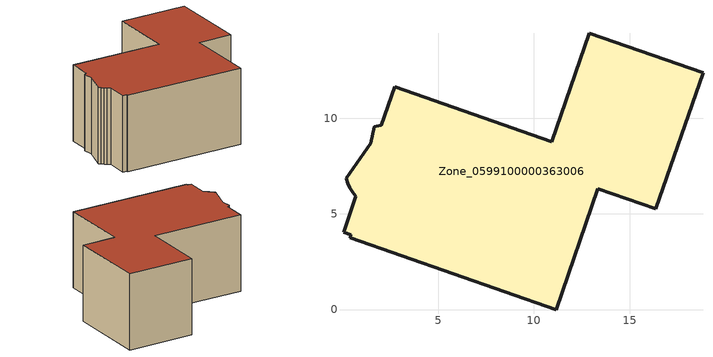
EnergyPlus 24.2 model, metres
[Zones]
Zone_0599100000363006
 floor ground (C_G): 10.92,8.78 12.88,14.43 18.83,12.37 16.37,5.26 13.34,6.31 11.16,0 0.39,3.76 0.42,3.9 0.05,4.04 0.7,5.92 0.53,6.13 0.39,6.35 0.27,6.6 0.18,6.85 1.48,8.69 1.67,9.55 1.75,9.57 2.01,9.63 2.72,11.63 z0
 wall outside (C_F): 0.42,3.9 0.39,3.76 11.16,0 13.34,6.31 16.37,5.26 18.83,12.37 12.88,14.43 10.92,8.78 2.72,11.63 2.01,9.63 1.75,9.57 1.67,9.55 1.48,8.69 0.18,6.85 0.27,6.6 0.39,6.35 0.53,6.13 0.7,5.92 0.05,4.04 0.42,3.9 z0:7.09
 roof outside (C_R): 0.39,3.76 11.16,0 13.34,6.31 16.37,5.26 18.83,12.37 12.88,14.43 10.92,8.78 2.72,11.63 2.01,9.63 1.75,9.57 1.67,9.55 1.48,8.69 0.18,6.85 0.27,6.6 0.39,6.35 0.53,6.13 0.7,5.92 0.05,4.04 0.42,3.9 z7.09
[BUILDING]
Pand.0599100000363006: North Axis=0; Terrain=City; Loads Convergence Tolerance Value=0.04; Temperature Convergence Tolerance Value=0.4; Solar Distribution=FullExterior; Maximum Number of Warmup Days=25; Minimum Number of Warmup Days=1
[Site:Location]
Rotterdam.The.Hague.AP_ZH_NLD Design_Conditions: Latitude=51.96; Longitude=4.45; Time Zone=1; Elevation=-4.5
[SITE:GROUNDTEMPERATURE:BUILDINGSURFACE]
18, 18, 18, 18, 18, 18, 18, 18, 18, 18, 18, 18
[MATERIAL] Thermal Absorptance=0.9; Solar Absorptance=0.7; Visible Absorptance=0.7
Name | Roughness | Thickness | Conductivity | Density | Specific Heat
G.D.1992-2005 | MediumSmooth | 0.15 | 0.06 | 540 | 1210
F.D.1992-2005 | Rough | 0.3 | 0.12 | 1920 | 840
R.D.1992-2005 | MediumRough | 0.2 | 0.08 | 1500 | 1000
[CONSTRUCTION]
C_G: G.D.1992-2005
C_F: F.D.1992-2005
C_R: R.D.1992-2005
[ZONE]
Zone_0599100000363006: Type=1; Multiplier=1; Ceiling Height=Autocalculate; Volume=Autocalculate; Floor Area=autocalculate; Part of Total Floor Area=Yes
[ZONEINFILTRATION:DESIGNFLOWRATE]
Infil_Zone_0599100000363006: Zone or ZoneList or Space or SpaceList=Zone_0599100000363006; Schedule=AlwaysOn; Design Flow Rate Calculation Method=Flow/Area; Flow Rate per Floor Area=0.0021; Constant Term Coefficient=1; Temperature Term Coefficient=0; Velocity Term Coefficient=0; Velocity Squared Term Coefficient=0
[HVACTEMPLATE:ZONE:IDEALLOADSAIRSYSTEM]
Zone_0599100000363006: Maximum Heating Supply Air Temperature=50; Minimum Cooling Supply Air Temperature=13; Maximum Heating Supply Air Humidity Ratio=0.0156; Minimum Cooling Supply Air Humidity Ratio=0.0077; Heating Limit=NoLimit; Cooling Limit=NoLimit; Dehumidification Control Type=ConstantSensibleHeatRatio; Cooling Sensible Heat Ratio=0.7; Dehumidification Setpoint=60; Humidification Control Type=None; Humidification Setpoint=30; Outdoor Air Method=None; Outdoor Air Flow Rate per Person=0.00944; Outdoor Air Flow Rate per Zone Floor Area=0; Outdoor Air Flow Rate per Zone=0; Demand Controlled Ventilation Type=None; Outdoor Air Economizer Type=NoEconomizer; Heat Recovery Type=None; Sensible Heat Recovery Effectiveness=0.7; Latent Heat Recovery Effectiveness=0.65
[ZONECONTROL:THERMOSTAT]
ThermostatControl_Zone_0599100000363006: Zone or ZoneList=Zone_0599100000363006; Control Type Schedule=DualSetpointControlType; Control 1=Thermostat_Zone_0599100000363006; Temperature Difference Between Cutout And Setpoint=0
[THERMOSTATSETPOINT:DUALSETPOINT]
Thermostat_Zone_0599100000363006: Heating Setpoint Temperature Schedule=HeatingSetpoint_Zone_0599100000363006; Cooling Setpoint Temperature Schedule=CoolingSetpoint_Zone_0599100000363006
[SCHEDULE:COMPACT]
HeatingSetpoint_Zone_0599100000363006: Through: 12/31, For: AllDays, Until: 24:00, 21
CoolingSetpoint_Zone_0599100000363006: Through: 12/31, For: AllDays, Until: 24:00, 24
DualSetpointControlType: Through: 12/31, For: AllDays, Until: 24:00, 4
AlwaysOn: Through: 12/31, For: AllDays, Until: 24:00, 1
